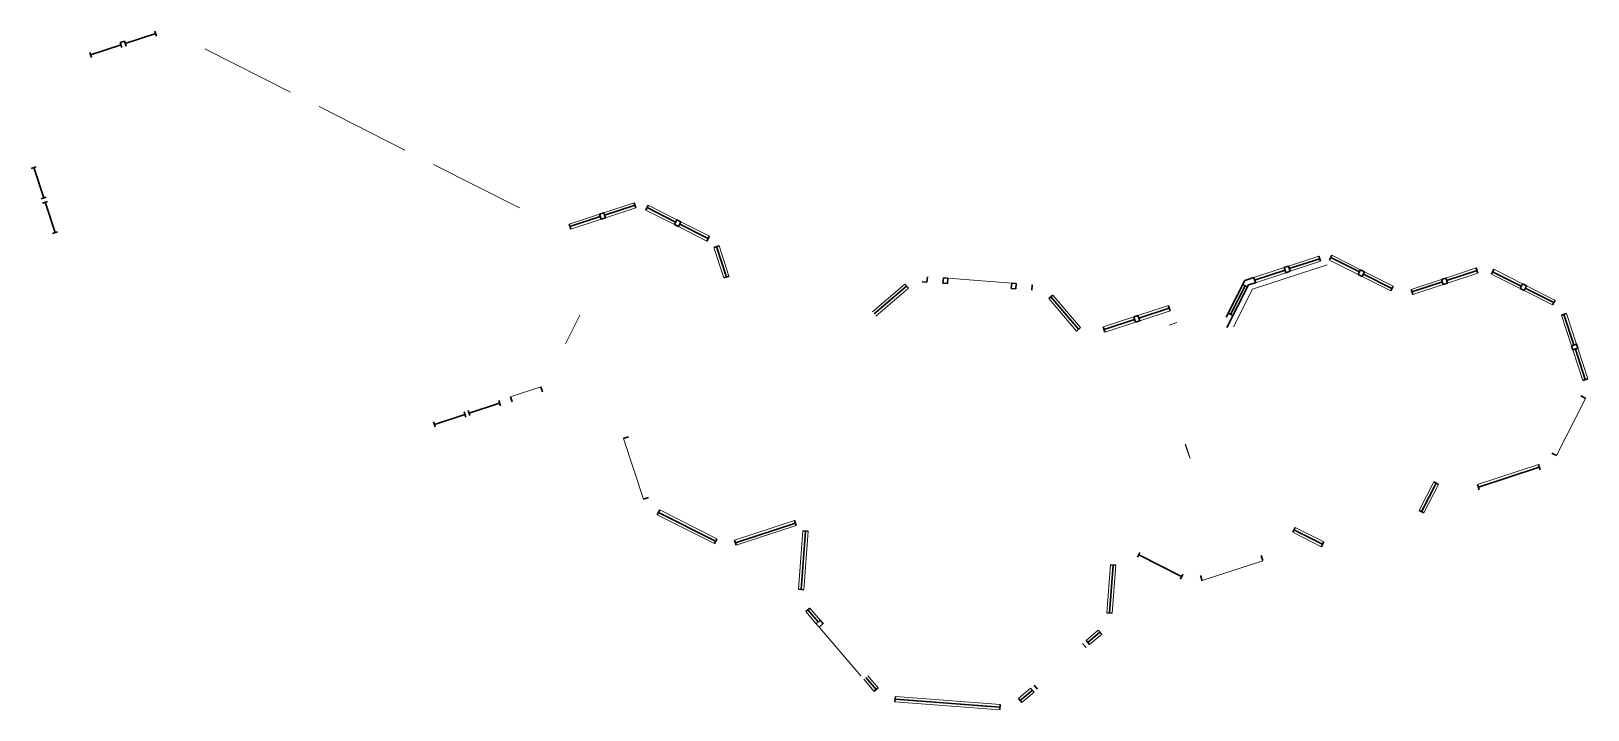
# Model space of a CAD drawing. Header units: inches. Extents: x 2775 to 35798, y 1675 to 10350.
# Drawn here: x 5455.9 to 5601.7, y 4503.8 to 4567.3 of the extents above; entities that cross this region are included whole.
import ezdxf

# ---------------------------------------------------------------- set-up
doc = ezdxf.new("R2010")
doc.units = ezdxf.units.IN
doc.header["$LTSCALE"] = 0.5
doc.header["$MEASUREMENT"] = 0
doc.layers.add('CABTOPS', color=30, linetype='CONTINUOUS')
doc.layers.add('WINDOWS', color=5, linetype='CONTINUOUS', lineweight=30)

msp = doc.modelspace()

# ---------------------------------------------------------------- linework, layer by layer
at = {"layer": 'CABTOPS', "color": 7, "linetype": 'Continuous', "lineweight": 9, "ltscale": 10}
for p, q in [((5563.95688, 4528.6808), (5564.36045, 4527.46285)), ((5563.95751, 4528.68112), (5564.40387, 4527.34241))]:
    msp.add_line(p, q, dxfattribs=at)
at = {"layer": 'WINDOWS', "color": 7, "linetype": 'Continuous', "ltscale": 0.25}
for p, q in [((5467.4643, 4567.34456), (5467.61854, 4566.87227)), ((5464.21328, 4566.28284), (5464.36752, 4565.81056)), ((5464.61253, 4566.41323), (5464.76676, 4565.94094)), ((5461.3615, 4565.35151), (5461.51574, 4564.87923)), ((5455.87203, 4554.49659), (5456.34384, 4554.65227)), ((5456.81209, 4551.64768), (5457.2839, 4551.80336)), ((5456.9437, 4551.24883), (5457.41551, 4551.40452)), ((5512.34621, 4551.27223), (5512.50127, 4550.79797)), ((5509.49474, 4550.33997), (5509.09553, 4550.20945)), ((5509.09553, 4550.20945), (5509.25059, 4549.73519)), ((5509.65011, 4549.86474), (5509.2509, 4549.73423)), ((5509.4954, 4550.33794), (5509.64979, 4549.86571)), ((5513.65981, 4551.03733), (5513.43506, 4550.59424)), ((5457.88376, 4548.39992), (5458.35557, 4548.55561)), ((5506.24472, 4549.27517), (5506.39911, 4548.80294)), ((5516.48371, 4549.04435), (5516.10914, 4549.23434)), ((5516.48371, 4549.04435), (5516.10914, 4549.23434)), ((5516.33531, 4549.68024), (5516.11056, 4549.23715)), ((5516.70988, 4549.49025), (5516.48513, 4549.04715)), ((5519.38538, 4548.13316), (5519.16063, 4547.69006)), ((5576.46342, 4546.27186), (5576.61874, 4545.79993)), ((5567.78558, 4540.5557), (5569.51889, 4543.9896)), ((5570.3652, 4544.26486), (5570.52051, 4543.79293)), ((5573.21484, 4545.20271), (5573.37015, 4544.73078)), ((5573.37114, 4544.72779), (5573.77009, 4544.85909)), ((5573.61378, 4545.33401), (5573.7691, 4544.86208)), ((5580.14243, 4544.56212), (5580.51738, 4544.37286)), ((5580.36773, 4545.00846), (5580.74267, 4544.8192)), ((5587.95029, 4544.10569), (5588.10835, 4543.62544)), ((5587.95281, 4544.09805), (5588.34879, 4544.22837)), ((5588.34628, 4544.23601), (5588.50433, 4543.75577)), ((5591.19591, 4545.17386), (5591.35397, 4544.69361)), ((5592.8436, 4545.04141), (5592.61972, 4544.59788)), ((5567.8566, 4539.58683), (5569.86994, 4543.57551)), ((5569.86994, 4543.57551), (5570.5215, 4543.78994)), ((5585.10065, 4543.16784), (5585.25871, 4542.68759)), ((5588.10911, 4543.62313), (5588.50509, 4543.75345)), ((5595.52176, 4543.68957), (5595.29788, 4543.24604)), ((5595.8967, 4543.50031), (5595.67282, 4543.05678)), ((5562.37701, 4541.63586), (5562.53233, 4541.16393)), ((5598.57486, 4542.14847), (5598.35098, 4541.70494)), ((5556.27452, 4539.6418), (5556.4341, 4539.15693)), ((5559.12487, 4540.5775), (5559.28374, 4540.09478)), ((5559.28472, 4540.09179), (5559.68367, 4540.22309)), ((5559.52392, 4540.7085), (5559.68269, 4540.22608)), ((5599.6501, 4540.89735), (5599.17516, 4540.74104)), ((5600.5858, 4538.04699), (5600.11387, 4537.89167)), ((5600.7171, 4537.64804), (5600.24517, 4537.49272)), ((5601.65249, 4534.79759), (5601.18056, 4534.64227)), ((5499.81587, 4532.27363), (5499.66163, 4532.74592)), ((5496.56484, 4531.21192), (5496.4106, 4531.6842)), ((5496.96409, 4531.3423), (5496.80985, 4531.81459)), ((5493.71306, 4530.28059), (5493.55883, 4530.75287)), ((5587.65885, 4524.90529), (5587.21279, 4525.1312)), ((5586.3054, 4522.22794), (5585.85934, 4522.45385)), ((5574.01092, 4520.42386), (5574.23623, 4520.87022)), ((5576.68806, 4519.06999), (5576.91337, 4519.51635))]:
    msp.add_line(p, q, dxfattribs=at)
at = {"layer": 'WINDOWS', "color": 7, "linetype": 'Continuous', "lineweight": 30, "ltscale": 10}
for p, q in [((5464.2904, 4566.0467), (5461.43937, 4565.11307)), ((5464.21328, 4566.28284), (5464.61253, 4566.41323)), ((5467.54067, 4567.11072), (5464.68965, 4566.17709)), ((5457.04799, 4551.72552), (5456.11023, 4554.57519)), ((5458.11736, 4548.47701), (5457.1796, 4551.32667)), ((5506.32192, 4549.03905), (5509.17125, 4549.97786)), ((5509.5726, 4550.10183), (5512.42407, 4551.03408)), ((5513.54744, 4550.81578), (5516.22294, 4549.45869)), ((5516.60446, 4549.28241), (5519.27996, 4547.92532)), ((5520.06453, 4547.16969), (5520.98951, 4544.31584)), ((5573.68674, 4545.11235), (5576.54108, 4546.03589)), ((5577.58099, 4546.14517), (5580.25914, 4544.79334)), ((5570.44286, 4544.0289), (5573.29249, 4544.96675)), ((5580.63292, 4544.60177), (5583.31006, 4543.24791)), ((5588.4253, 4543.99589), (5591.2757, 4544.93144)), ((5592.73275, 4544.82181), (5595.40982, 4543.4678)), ((5537.85754, 4543.46578), (5534.82152, 4540.86144)), ((5568.19949, 4540.82092), (5569.55133, 4543.49908)), ((5585.17893, 4542.93002), (5588.02856, 4543.86787)), ((5595.78476, 4543.27855), (5598.46183, 4541.92454)), ((5551.35027, 4542.46158), (5553.95644, 4539.42712)), ((5559.6033, 4540.46729), (5562.45294, 4541.40514)), ((5556.34742, 4539.4203), (5559.19777, 4540.35599)), ((5599.41263, 4540.81919), (5600.34833, 4537.96883)), ((5600.48113, 4537.57038), (5601.41502, 4534.71944)), ((5496.88697, 4531.57845), (5499.73799, 4532.51208)), ((5493.6367, 4530.51443), (5496.48772, 4531.44806)), ((5591.40094, 4524.6448), (5597.10098, 4526.51598)), ((5586.08237, 4522.3409), (5587.43562, 4525.01835)), ((5514.62228, 4522.28501), (5519.97495, 4519.57223)), ((5521.81979, 4519.43751), (5527.4393, 4521.28226)), ((5574.12416, 4520.64819), (5576.80071, 4519.29317)), ((5563.6086, 4516.26596), (5559.5929, 4518.29676)), ((5557.20635, 4517.35279), (5556.86587, 4512.86569)), ((5557.20635, 4517.35279), (5556.86587, 4512.86569)), ((5528.60463, 4513.15883), (5529.58167, 4512.02067)), ((5528.60463, 4513.15883), (5529.58167, 4512.02067)), ((5554.8235, 4510.10143), (5555.96137, 4511.07879)), ((5554.8235, 4510.10143), (5555.96137, 4511.07879)), ((5534.03016, 4506.82372), (5535.0072, 4505.68557)), ((5534.03016, 4506.82372), (5535.0072, 4505.68557)), ((5546.59855, 4504.04125), (5536.7859, 4504.78582)), ((5546.59855, 4504.04125), (5536.7859, 4504.78582)), ((5546.59855, 4504.04125), (5536.7859, 4504.78582)), ((5548.49746, 4504.66534), (5549.63533, 4505.64271)), ((5548.49746, 4504.66534), (5549.63533, 4505.64271))]:
    msp.add_line(p, q, dxfattribs=at)
at = {"layer": 'WINDOWS', "color": 7, "linetype": 'Continuous', "lineweight": 9, "ltscale": 5}
for p, q in [((5472.14242, 4565.69071), (5480.17383, 4561.62912)), ((5482.85107, 4560.27521), (5490.88247, 4556.21363)), ((5493.5596, 4554.85977), (5501.591, 4550.79819)), ((5516.33524, 4549.6801), (5513.65872, 4551.03517)), ((5519.38648, 4548.13532), (5516.71002, 4549.49035)), ((5573.61383, 4545.33386), (5576.46412, 4546.26954)), ((5547.69827, 4543.74679), (5541.71462, 4544.20082)), ((5570.36444, 4544.26717), (5573.21476, 4545.20285)), ((5592.6201, 4544.59863), (5595.29723, 4543.24477)), ((5592.84541, 4545.04499), (5595.52253, 4543.69113)), ((5537.69478, 4543.65557), (5534.66046, 4541.04926)), ((5538.02027, 4543.27602), (5534.98596, 4540.66971)), ((5554.14624, 4539.59014), (5551.53993, 4542.62446)), ((5595.67207, 4543.05521), (5598.34917, 4541.70136)), ((5595.89733, 4543.50159), (5598.57447, 4542.14773)), ((5553.76694, 4539.26437), (5551.16062, 4542.29869)), ((5559.5239, 4540.70849), (5562.37427, 4541.6442)), ((5505.90853, 4538.07349), (5507.26239, 4540.75062)), ((5556.27452, 4539.6418), (5559.12488, 4540.5775)), ((5599.17516, 4540.74104), (5600.11086, 4537.89068)), ((5599.65009, 4540.89736), (5600.58576, 4538.04709)), ((5600.24185, 4537.49163), (5601.17755, 4534.64129)), ((5600.7168, 4537.64794), (5601.65246, 4534.79768)), ((5500.75622, 4533.11376), (5503.60657, 4534.04945)), ((5591.32297, 4524.88233), (5597.02135, 4526.75296)), ((5587.21261, 4525.13134), (5585.85873, 4522.45416)), ((5587.65865, 4524.90539), (5586.30476, 4522.22821)), ((5514.7351, 4522.5081), (5520.09013, 4519.79999)), ((5514.50946, 4522.06191), (5519.86449, 4519.35381)), ((5521.74181, 4519.67504), (5527.35834, 4521.51881)), ((5521.89776, 4519.19998), (5527.52024, 4521.0457)), ((5574.23679, 4520.87137), (5576.91384, 4519.51756)), ((5528.13919, 4520.5573), (5527.72359, 4515.08025)), ((5528.63775, 4520.51946), (5528.22216, 4515.04242)), ((5574.0115, 4520.42501), (5576.6887, 4519.07111)), ((5556.61627, 4512.88463), (5556.95674, 4517.37173)), ((5557.11483, 4512.8468), (5557.45531, 4517.3339)), ((5529.38311, 4511.85022), (5528.40573, 4512.9881)), ((5529.7625, 4512.1759), (5528.78513, 4513.31377)), ((5554.66061, 4510.29107), (5555.79848, 4511.26844)), ((5554.9864, 4509.91178), (5556.12427, 4510.88915)), ((5534.81784, 4505.52301), (5533.84047, 4506.66088)), ((5535.19724, 4505.84868), (5534.21985, 4506.98656)), ((5536.80493, 4505.03657), (5546.61757, 4504.29199)), ((5548.3334, 4504.85634), (5549.47127, 4505.83371)), ((5548.65919, 4504.47705), (5549.79706, 4505.45442)), ((5536.7671, 4504.538), (5546.57974, 4503.79343))]:
    msp.add_line(p, q, dxfattribs=at)
at = {"layer": 'WINDOWS', "color": 7, "linetype": 'Continuous', "lineweight": 9, "ltscale": 0.25}
for p, q in [((5512.34621, 4551.27223), (5509.49474, 4550.33997)), ((5509.09553, 4550.20945), (5506.24406, 4549.27719)), ((5512.50158, 4550.797), (5509.65011, 4549.86474)), ((5516.10914, 4549.23434), (5513.43364, 4550.59143)), ((5509.2509, 4549.73423), (5506.39943, 4548.80197)), ((5519.15921, 4547.68726), (5516.48371, 4549.04435)), ((5520.74646, 4544.23637), (5519.81421, 4547.08785)), ((5521.22169, 4544.39174), (5520.28943, 4547.24322)), ((5573.77009, 4544.85909), (5576.61973, 4545.79694)), ((5577.46428, 4545.91396), (5580.14243, 4544.56212)), ((5577.68957, 4546.3603), (5580.36773, 4545.00846)), ((5570.5215, 4543.78994), (5573.37114, 4544.72779)), ((5580.51738, 4544.37286), (5583.19553, 4543.02102)), ((5580.74267, 4544.8192), (5583.42083, 4543.46736)), ((5585.10317, 4543.1602), (5587.95281, 4544.09805)), ((5588.34879, 4544.22837), (5591.19843, 4545.16622)), ((5588.50509, 4543.75345), (5591.35473, 4544.6913)), ((5585.25947, 4542.68528), (5588.10911, 4543.62313)), ((5559.68367, 4540.22309), (5562.53331, 4541.16094)), ((5556.43508, 4539.15394), (5559.28472, 4540.09179))]:
    msp.add_line(p, q, dxfattribs=at)
at = {"layer": 'WINDOWS', "color": 7, "linetype": 'Continuous', "lineweight": 30, "ltscale": 5}
for p, q in [((5516.71002, 4549.49035), (5516.33524, 4549.6801)), ((5539.76218, 4543.84606), (5539.80012, 4544.34609)), ((5541.25788, 4543.73256), (5541.29582, 4544.2326)), ((5541.71462, 4544.20082), (5541.29582, 4544.2326)), ((5541.67667, 4543.70079), (5541.71462, 4544.20082)), ((5569.51889, 4543.9896), (5570.36444, 4544.26717)), ((5573.21476, 4545.20285), (5573.61383, 4545.33386)), ((5538.02079, 4543.27547), (5537.69429, 4543.65609)), ((5539.76229, 4543.84753), (5539.31808, 4543.88123)), ((5541.67679, 4543.70226), (5541.25799, 4543.73404)), ((5547.66033, 4543.24675), (5547.69827, 4543.74679)), ((5548.07924, 4543.21645), (5547.66044, 4543.24822)), ((5548.11707, 4543.71501), (5547.69827, 4543.74679)), ((5548.07913, 4543.21498), (5548.11707, 4543.71501)), ((5549.57483, 4543.10148), (5549.61277, 4543.60152)), ((5551.16083, 4542.29887), (5551.54125, 4542.6256)), ((5595.29723, 4543.24477), (5595.67207, 4543.05521)), ((5595.52253, 4543.69113), (5595.89733, 4543.50159)), ((5559.12488, 4540.5775), (5559.5239, 4540.70849)), ((5553.76699, 4539.26441), (5554.14741, 4539.59114)), ((5600.11087, 4537.89064), (5600.24185, 4537.49163)), ((5600.58576, 4538.04709), (5600.7168, 4537.64794)), ((5597.02111, 4526.75443), (5597.18038, 4526.27892)), ((5571.06434, 4518.25278), (5571.22361, 4517.77727)), ((5530.03616, 4511.8573), (5529.7625, 4512.1759)), ((5529.65678, 4511.53162), (5529.38311, 4511.85022)), ((5536.76704, 4504.53725), (5536.80498, 4505.03729)), ((5546.57958, 4503.79123), (5546.61752, 4504.29127))]:
    msp.add_line(p, q, dxfattribs=at)
at = {"layer": 'WINDOWS', "color": 7, "linetype": 'Continuous', "ltscale": 5}
for p, q in [((5520.29487, 4547.24499), (5519.81964, 4547.08962)), ((5577.69155, 4546.36421), (5577.46625, 4545.91787)), ((5521.22713, 4544.39352), (5520.7519, 4544.23815)), ((5580.36971, 4545.01237), (5580.14441, 4544.56603)), ((5580.74465, 4544.82311), (5580.51935, 4544.37677)), ((5569.32816, 4543.61172), (5569.7745, 4543.38643)), ((5583.42281, 4543.47128), (5583.19751, 4543.02493)), ((5567.97632, 4540.93357), (5568.42266, 4540.70827)), ((5503.60657, 4534.04945), (5503.76252, 4533.5744)), ((5500.75622, 4533.11376), (5500.91217, 4532.6387)), ((5601.45559, 4532.95077), (5600.98757, 4533.18746)), ((5598.72188, 4527.60879), (5598.2795, 4527.83251)), ((5591.47892, 4524.40727), (5591.32297, 4524.88233)), ((5514.50473, 4522.05257), (5514.7351, 4522.5081)), ((5527.52003, 4521.04636), (5527.35834, 4521.51881)), ((5519.85976, 4519.34446), (5520.09013, 4519.79999)), ((5521.74181, 4519.67504), (5521.89776, 4519.19998)), ((5527.97288, 4515.06133), (5528.38815, 4520.5384)), ((5528.14189, 4520.55709), (5528.63981, 4520.51931)), ((5559.70572, 4518.51985), (5559.48007, 4518.07366)), ((5556.95739, 4517.37168), (5557.45531, 4517.3339)), ((5563.72142, 4516.48906), (5563.49578, 4516.04287)), ((5565.53341, 4515.87131), (5565.3716, 4516.36422)), ((5527.7263, 4515.08004), (5528.22422, 4515.04226)), ((5528.41518, 4512.9962), (5528.79408, 4513.32146)), ((5529.39222, 4511.85804), (5529.77112, 4512.1833)), ((5556.61691, 4512.88458), (5557.11483, 4512.8468)), ((5529.66579, 4511.53936), (5530.04469, 4511.86462)), ((5556.12385, 4510.88964), (5555.79848, 4511.26844)), ((5554.66737, 4509.63861), (5554.34201, 4510.01741)), ((5554.98598, 4509.91227), (5554.66061, 4510.29107)), ((5550.11799, 4505.72537), (5549.78987, 4506.10738)), ((5534.8219, 4505.5265), (5535.204, 4505.85451)), ((5548.66152, 4504.47434), (5548.3334, 4504.85634)), ((5549.79939, 4505.45171), (5549.47127, 4505.83371))]:
    msp.add_line(p, q, dxfattribs=at)
at = {"layer": 'WINDOWS', "color": 7, "linetype": 'Continuous', "lineweight": 20, "ltscale": 5}
for p, q in [((5570.23756, 4543.17411), (5577.24785, 4545.47321)), ((5601.43362, 4532.96155), (5598.72564, 4527.60677)), ((5511.34215, 4529.21029), (5513.21378, 4523.50887)), ((5565.52755, 4515.88916), (5571.22902, 4517.76081)), ((5533.56574, 4506.98073), (5529.65678, 4511.53162))]:
    msp.add_line(p, q, dxfattribs=at)
at = {"layer": 'WINDOWS', "color": 7, "linetype": 'Continuous', "lineweight": 20, "ltscale": 0.25}
msp.add_line((5568.45909, 4539.65983), (5570.23756, 4543.17411), dxfattribs=at)
at = {"layer": 'WINDOWS', "color": 7, "linetype": 'Continuous', "lineweight": 9, "ltscale": 10}
for p, q in [((5562.44852, 4539.81982), (5563.16331, 4540.05447)), ((5563.16331, 4540.05447), (5562.44852, 4539.81982))]:
    msp.add_line(p, q, dxfattribs=at)
at = {"layer": 'WINDOWS', "color": 7, "linetype": 'Continuous', "ltscale": 10}
for p, q in [((5511.32481, 4529.20459), (5511.81721, 4529.36623)), ((5513.22835, 4523.51365), (5513.68884, 4523.66482)), ((5537.70329, 4504.71572), (5545.68016, 4504.10783))]:
    msp.add_line(p, q, dxfattribs=at)

doc.saveas('drawing.dxf')
